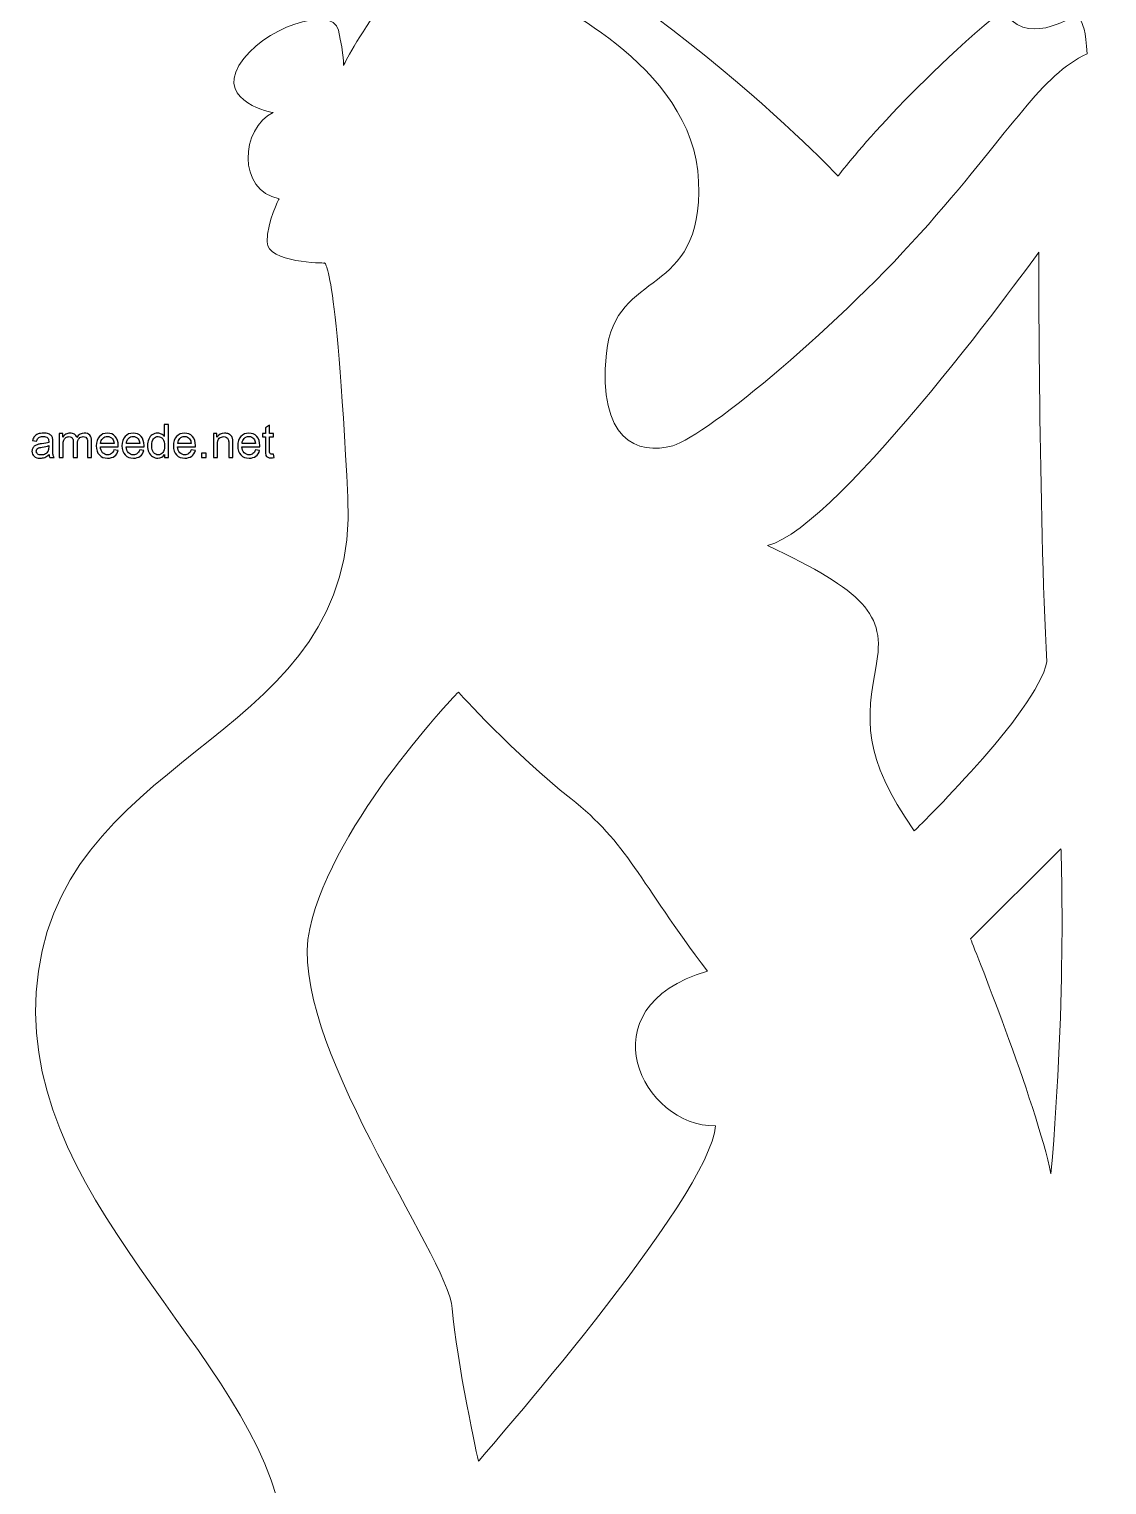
# Model space of a CAD drawing. Header units: millimetres. Extents: x -155 to 313, y -95 to 278.
# Drawn here: x -65.96 to -33.49, y 155.36 to 199.24 of the extents above; entities that cross this region are included whole.
import ezdxf

# ---------------------------------------------------------------- set-up
doc = ezdxf.new("R2010")
doc.units = ezdxf.units.MM
doc.header["$MEASUREMENT"] = 0
doc.layers.add('Layer 1', color=7, linetype='Continuous')

msp = doc.modelspace()

# ---------------------------------------------------------------- linework, layer by layer
at = {"layer": 'Layer 1', "color": 250, "lineweight": 20}
for points, knots in [([(-73.4549, 213.1171), (-73.4549, 213.1171), (-73.4549, 252.0068), (-73.4549, 252.0068), (-73.4549, 252.0068), (-73.4549, 258.2645), (-68.3312, 263.3881), (-62.0684, 263.3881), (-62.0684, 263.3881), (-62.0684, 263.3881), (-60.0864, 263.3881), (-60.0864, 263.3881), (-60.0864, 263.3881), (-59.4734, 271.3571), (-51.3971, 277.6608), (-41.5278, 277.6608), (-41.5278, 277.6608), (-31.6586, 277.6608), (-23.5874, 271.3571), (-22.9693, 263.3881), (-22.9693, 263.3881), (-22.9693, 263.3881), (-20.9873, 263.3881), (-20.9873, 263.3881), (-20.9873, 263.3881), (-14.7245, 263.3881), (-9.6008, 258.2645), (-9.6008, 252.0068), (-9.6008, 252.0068), (-9.6008, 252.0068), (-9.6008, 213.6228), (-9.6008, 213.6228), (-9.6008, 213.6228), (-7.5115, 213.2806), (-5.3762, 212.6778), (-3.2256, 211.7532), (-3.2256, 211.7532), (5.3921, 208.0599), (11.4659, 202.1036), (14.8323, 195.0285), (14.8323, 195.0285), (14.8323, 195.0285), (45.4261, 195.0285), (45.4261, 195.0285), (45.4261, 195.0285), (52.9506, 195.0285), (59.0908, 188.8986), (59.0908, 181.328), (59.0908, 181.328), (66.7124, 179.1519), (72.2907, 172.1024), (72.2907, 163.7401), (72.2907, 163.7401), (72.2907, 155.3777), (66.7124, 148.3282), (59.0908, 146.1521), (59.0908, 146.1521), (59.0908, 138.6122), (52.9506, 132.472), (45.4261, 132.472), (45.4261, 132.472), (45.4261, 132.472), (-4.564, 132.472), (-4.564, 132.472), (-4.564, 132.472), (-4.564, 132.472), (-4.564, -38.7846), (-4.564, -38.7846), (-4.564, -38.7846), (-4.564, -47.7957), (-11.9404, -55.167), (-20.9515, -55.167), (-20.9515, -55.167), (-20.9515, -55.167), (-22.4278, -55.167), (-22.4278, -55.167), (-22.4278, -55.167), (-22.4278, -55.167), (-22.4278, -59.9637), (-22.4278, -59.9637), (-22.4278, -59.9637), (-35.1629, -59.9637), (-47.8928, -59.9637), (-60.6279, -59.9637), (-60.6279, -59.9637), (-60.6279, -59.9637), (-60.6279, -55.167), (-60.6279, -55.167), (-60.6279, -55.167), (-60.6279, -55.167), (-62.1042, -55.167), (-62.1042, -55.167), (-62.1042, -55.167), (-71.1153, -55.167), (-78.4917, -47.7957), (-78.4917, -38.7846), (-78.4917, -38.7846), (-78.4917, -38.7846), (-78.4917, 132.472), (-78.4917, 132.472), (-78.4917, 132.472), (-95.155, 132.472), (-111.8184, 132.472), (-128.4817, 132.472), (-128.4817, 132.472), (-136.0063, 132.472), (-142.1516, 138.6122), (-142.1516, 146.1521), (-142.1516, 146.1521), (-149.7681, 148.3282), (-155.3464, 155.3777), (-155.3464, 163.7401), (-155.3464, 163.7401), (-155.3464, 172.1024), (-149.7681, 179.1519), (-142.1516, 181.328), (-142.1516, 181.328), (-142.1516, 188.8986), (-136.0063, 195.0285), (-128.4817, 195.0285), (-128.4817, 195.0285), (-128.4817, 195.0285), (-98.1128, 195.0285), (-98.1128, 195.0285), (-98.1128, 195.0285), (-92.9891, 206.3179), (-83.3906, 211.7992), (-73.4549, 213.1171)], [0, 0, 0, 0, 0.030303, 0.030303, 0.030303, 0.030303, 0.0606061, 0.0606061, 0.0606061, 0.0606061, 0.0909091, 0.0909091, 0.0909091, 0.0909091, 0.1212121, 0.1212121, 0.1212121, 0.1212121, 0.1515152, 0.1515152, 0.1515152, 0.1515152, 0.1818182, 0.1818182, 0.1818182, 0.1818182, 0.2121212, 0.2121212, 0.2121212, 0.2121212, 0.2424242, 0.2424242, 0.2424242, 0.2424242, 0.2727273, 0.2727273, 0.2727273, 0.2727273, 0.3030303, 0.3030303, 0.3030303, 0.3030303, 0.3333333, 0.3333333, 0.3333333, 0.3333333, 0.3636364, 0.3636364, 0.3636364, 0.3636364, 0.3939394, 0.3939394, 0.3939394, 0.3939394, 0.4242424, 0.4242424, 0.4242424, 0.4242424, 0.4545455, 0.4545455, 0.4545455, 0.4545455, 0.4848485, 0.4848485, 0.4848485, 0.4848485, 0.5151515, 0.5151515, 0.5151515, 0.5151515, 0.5454545, 0.5454545, 0.5454545, 0.5454545, 0.5757576, 0.5757576, 0.5757576, 0.5757576, 0.6060606, 0.6060606, 0.6060606, 0.6060606, 0.6363636, 0.6363636, 0.6363636, 0.6363636, 0.6666667, 0.6666667, 0.6666667, 0.6666667, 0.6969697, 0.6969697, 0.6969697, 0.6969697, 0.7272727, 0.7272727, 0.7272727, 0.7272727, 0.7575758, 0.7575758, 0.7575758, 0.7575758, 0.7878788, 0.7878788, 0.7878788, 0.7878788, 0.8181818, 0.8181818, 0.8181818, 0.8181818, 0.8484848, 0.8484848, 0.8484848, 0.8484848, 0.8787879, 0.8787879, 0.8787879, 0.8787879, 0.9090909, 0.9090909, 0.9090909, 0.9090909, 0.9393939, 0.9393939, 0.9393939, 0.9393939, 1, 1, 1, 1]), ([(-63.6571, 128.0227), (-63.6571, 128.0227), (-62.6559, 130.776), (-62.6559, 130.776), (-62.6559, 130.776), (-62.6559, 130.776), (-58.4211, 140.8854), (-57.2717, 144.8188), (-57.2717, 144.8188), (-61.3839, 143.1229), (-63.0799, 143.3068), (-64.8984, 144.5736), (-64.8984, 144.5736), (-61.3839, 145.8456), (-57.5731, 148.6909), (-58.2985, 154.0189), (-58.2985, 154.0189), (-59.0239, 159.3418), (-66.6506, 164.0619), (-65.6851, 170.8406), (-65.6851, 170.8406), (-64.7145, 177.6194), (-55.9997, 177.8595), (-56.3624, 185.1235), (-56.3624, 185.1235), (-56.7251, 192.3875), (-57.0725, 192.1883), (-57.0725, 192.1883), (-57.0725, 192.1883), (-57.0725, 192.1883), (-58.794, 192.1883), (-58.794, 192.8218), (-58.794, 192.8218), (-58.794, 193.4603), (-58.4313, 194.1244), (-58.4313, 194.1244), (-58.4313, 194.1244), (-59.7135, 194.3696), (-59.5858, 196.2597), (-58.6152, 196.7245), (-58.6152, 196.7245), (-58.6152, 196.7245), (-60.306, 197.0259), (-59.642, 198.1446), (-59.642, 198.1446), (-58.9779, 199.2633), (-56.8273, 199.9938), (-56.6485, 199.2072), (-56.6485, 199.2072), (-56.4646, 198.4205), (-56.4952, 198.1446), (-56.4952, 198.1446), (-56.4952, 198.1446), (-56.4952, 198.1446), (-54.5898, 201.8686), (-52.8683, 201.8379), (-52.8683, 201.8379), (-51.1417, 201.8073), (-50.6615, 200.2646), (-50.6615, 200.2646), (-50.6615, 200.2646), (-50.6615, 200.2646), (-45.9108, 198.2059), (-45.7933, 194.6403), (-45.7933, 194.6403), (-45.6707, 191.0696), (-48.3015, 192.0657), (-48.5722, 189.4656), (-48.5722, 189.4656), (-48.843, 186.8654), (-47.6374, 186.3802), (-46.5749, 186.6815), (-46.5749, 186.6815), (-45.5174, 186.988), (-41.4768, 190.3902), (-38.8715, 193.353), (-38.8715, 193.353), (-36.2714, 196.321), (-35.4847, 197.833), (-34.0901, 198.4971), (-34.0901, 198.4971), (-34.1514, 199.8304), (-34.509, 199.626), (-34.509, 199.626), (-34.509, 199.626), (-34.509, 199.626), (-36.016, 198.635), (-36.6085, 199.8406), (-36.6085, 199.8406), (-39.7961, 197.1894), (-41.5943, 194.8089), (-41.5943, 194.8089), (-41.5943, 194.8089), (-41.5943, 194.8089), (-65.0772, 219.9827), (-85.1734, 199.4064), (-85.1734, 199.4064), (-112.365, 171.2595), (-65.0517, 129.2487), (-63.6571, 128.0227)], [0, 0, 0, 0, 0.0384615, 0.0384615, 0.0384615, 0.0384615, 0.0769231, 0.0769231, 0.0769231, 0.0769231, 0.1153846, 0.1153846, 0.1153846, 0.1153846, 0.1538462, 0.1538462, 0.1538462, 0.1538462, 0.1923077, 0.1923077, 0.1923077, 0.1923077, 0.2307692, 0.2307692, 0.2307692, 0.2307692, 0.2692308, 0.2692308, 0.2692308, 0.2692308, 0.3076923, 0.3076923, 0.3076923, 0.3076923, 0.3461538, 0.3461538, 0.3461538, 0.3461538, 0.3846154, 0.3846154, 0.3846154, 0.3846154, 0.4230769, 0.4230769, 0.4230769, 0.4230769, 0.4615385, 0.4615385, 0.4615385, 0.4615385, 0.5, 0.5, 0.5, 0.5, 0.5384615, 0.5384615, 0.5384615, 0.5384615, 0.5769231, 0.5769231, 0.5769231, 0.5769231, 0.6153846, 0.6153846, 0.6153846, 0.6153846, 0.6538462, 0.6538462, 0.6538462, 0.6538462, 0.6923077, 0.6923077, 0.6923077, 0.6923077, 0.7307692, 0.7307692, 0.7307692, 0.7307692, 0.7692308, 0.7692308, 0.7692308, 0.7692308, 0.8076923, 0.8076923, 0.8076923, 0.8076923, 0.8461538, 0.8461538, 0.8461538, 0.8461538, 0.8846154, 0.8846154, 0.8846154, 0.8846154, 0.9230769, 0.9230769, 0.9230769, 0.9230769, 1, 1, 1, 1]), ([(-39.2955, 175.0754), (-39.2955, 175.0754), (-35.6022, 178.6462), (-35.3008, 180.1633), (-35.3008, 180.1633), (-35.546, 184.582), (-35.546, 192.5101), (-35.546, 192.5101), (-35.546, 192.5101), (-35.546, 192.5101), (-41.533, 184.2142), (-43.7142, 183.6727), (-43.7142, 183.6727), (-40.8076, 182.2782), (-40.1435, 181.6141), (-40.4449, 180.0407), (-40.4449, 180.0407), (-40.7463, 178.4674), (-40.8689, 177.318), (-39.2955, 175.0754)], [0, 0, 0, 0, 0.1666667, 0.1666667, 0.1666667, 0.1666667, 0.3333333, 0.3333333, 0.3333333, 0.3333333, 0.5, 0.5, 0.5, 0.5, 0.6666667, 0.6666667, 0.6666667, 0.6666667, 1, 1, 1, 1]), ([(-52.429, 156.0725), (-52.429, 156.0725), (-45.4102, 164.0619), (-45.2876, 166.1818), (-45.2876, 166.1818), (-47.4637, 166.1205), (-49.2823, 169.7526), (-45.5277, 170.8406), (-45.5277, 170.8406), (-47.5863, 173.5634), (-47.949, 174.7127), (-49.645, 176.046), (-49.645, 176.046), (-51.3409, 177.3793), (-53.0318, 179.254), (-53.0318, 179.254), (-53.0318, 179.254), (-53.0318, 179.254), (-56.7864, 175.3819), (-57.5118, 172.1126), (-57.5118, 172.1126), (-58.2372, 168.8433), (-53.3383, 162.2484), (-53.2157, 160.6751), (-53.2157, 160.6751), (-53.0931, 159.1017), (-52.429, 156.0725), (-52.429, 156.0725)], [0, 0, 0, 0, 0.125, 0.125, 0.125, 0.125, 0.25, 0.25, 0.25, 0.25, 0.375, 0.375, 0.375, 0.375, 0.5, 0.5, 0.5, 0.5, 0.625, 0.625, 0.625, 0.625, 0.75, 0.75, 0.75, 0.75, 1, 1, 1, 1]), ([(-37.5995, 171.8112), (-37.5995, 171.8112), (-35.6022, 166.8459), (-35.1782, 164.7311), (-35.1782, 164.7311), (-34.698, 170.2378), (-34.8768, 174.5339), (-34.8768, 174.5339), (-34.8768, 174.5339), (-34.8768, 174.5339), (-37.5995, 171.8112), (-37.5995, 171.8112)], [0, 0, 0, 0, 0.25, 0.25, 0.25, 0.25, 0.5, 0.5, 0.5, 0.5, 1, 1, 1, 1])]:
    msp.add_open_spline(points, degree=3, knots=knots, dxfattribs=at)
at = {"layer": 'Layer 1', "color": 7}
for points, knots in [([(-65.365, 186.4115), (-65.4105, 186.3727), (-65.4544, 186.3455), (-65.4964, 186.3295), (-65.4964, 186.3295), (-65.5385, 186.3135), (-65.5835, 186.3056), (-65.6318, 186.3056), (-65.6318, 186.3056), (-65.7112, 186.3056), (-65.7723, 186.3248), (-65.815, 186.3636), (-65.815, 186.3636), (-65.8578, 186.4022), (-65.8791, 186.4516), (-65.8791, 186.5118), (-65.8791, 186.5118), (-65.8791, 186.5471), (-65.871, 186.5794), (-65.855, 186.6086), (-65.855, 186.6086), (-65.8387, 186.6379), (-65.8176, 186.6611), (-65.7916, 186.6788), (-65.7916, 186.6788), (-65.7653, 186.6964), (-65.7361, 186.7099), (-65.7033, 186.7189), (-65.7033, 186.7189), (-65.6792, 186.7252), (-65.6427, 186.7313), (-65.5942, 186.7373), (-65.5942, 186.7373), (-65.4953, 186.7489), (-65.4221, 186.7631), (-65.3754, 186.7793), (-65.3754, 186.7793), (-65.375, 186.796), (-65.3747, 186.8067), (-65.3747, 186.8111), (-65.3747, 186.8111), (-65.3747, 186.8608), (-65.3863, 186.8959), (-65.4096, 186.9163), (-65.4096, 186.9163), (-65.4409, 186.944), (-65.4876, 186.9577), (-65.5494, 186.9577), (-65.5494, 186.9577), (-65.6072, 186.9577), (-65.6499, 186.9475), (-65.6773, 186.9273), (-65.6773, 186.9273), (-65.705, 186.9071), (-65.7252, 186.8713), (-65.7384, 186.8197), (-65.7384, 186.8197), (-65.7384, 186.8197), (-65.8582, 186.8365), (-65.8582, 186.8365), (-65.8582, 186.8365), (-65.8473, 186.8878), (-65.8294, 186.9294), (-65.8044, 186.9609), (-65.8044, 186.9609), (-65.7793, 186.9925), (-65.743, 187.0167), (-65.6957, 187.0339), (-65.6957, 187.0339), (-65.6485, 187.0508), (-65.5935, 187.0594), (-65.5313, 187.0594), (-65.5313, 187.0594), (-65.4695, 187.0594), (-65.4191, 187.0522), (-65.3803, 187.0376), (-65.3803, 187.0376), (-65.3417, 187.0229), (-65.3132, 187.0048), (-65.2951, 186.9828), (-65.2951, 186.9828), (-65.277, 186.9607), (-65.2642, 186.9328), (-65.2568, 186.8992), (-65.2568, 186.8992), (-65.2528, 186.8783), (-65.2507, 186.8406), (-65.2507, 186.7865), (-65.2507, 186.7865), (-65.2507, 186.7865), (-65.2507, 186.624), (-65.2507, 186.624), (-65.2507, 186.624), (-65.2507, 186.5104), (-65.2482, 186.4386), (-65.2431, 186.4082), (-65.2431, 186.4082), (-65.2382, 186.3778), (-65.228, 186.3488), (-65.2131, 186.3209), (-65.2131, 186.3209), (-65.2131, 186.3209), (-65.3413, 186.3209), (-65.3413, 186.3209), (-65.3413, 186.3209), (-65.3536, 186.3467), (-65.3615, 186.3769), (-65.365, 186.4115)], [0, 0, 0, 0, 0.0357143, 0.0357143, 0.0357143, 0.0357143, 0.0714286, 0.0714286, 0.0714286, 0.0714286, 0.1071429, 0.1071429, 0.1071429, 0.1071429, 0.1428571, 0.1428571, 0.1428571, 0.1428571, 0.1785714, 0.1785714, 0.1785714, 0.1785714, 0.2142857, 0.2142857, 0.2142857, 0.2142857, 0.25, 0.25, 0.25, 0.25, 0.2857143, 0.2857143, 0.2857143, 0.2857143, 0.3214286, 0.3214286, 0.3214286, 0.3214286, 0.3571429, 0.3571429, 0.3571429, 0.3571429, 0.3928571, 0.3928571, 0.3928571, 0.3928571, 0.4285714, 0.4285714, 0.4285714, 0.4285714, 0.4642857, 0.4642857, 0.4642857, 0.4642857, 0.5, 0.5, 0.5, 0.5, 0.5357143, 0.5357143, 0.5357143, 0.5357143, 0.5714286, 0.5714286, 0.5714286, 0.5714286, 0.6071429, 0.6071429, 0.6071429, 0.6071429, 0.6428571, 0.6428571, 0.6428571, 0.6428571, 0.6785714, 0.6785714, 0.6785714, 0.6785714, 0.7142857, 0.7142857, 0.7142857, 0.7142857, 0.75, 0.75, 0.75, 0.75, 0.7857143, 0.7857143, 0.7857143, 0.7857143, 0.8214286, 0.8214286, 0.8214286, 0.8214286, 0.8571429, 0.8571429, 0.8571429, 0.8571429, 0.8928571, 0.8928571, 0.8928571, 0.8928571, 0.9285714, 0.9285714, 0.9285714, 0.9285714, 1, 1, 1, 1]), ([(-65.0623, 186.3209), (-65.0623, 186.3209), (-65.0623, 187.0441), (-65.0623, 187.0441), (-65.0623, 187.0441), (-65.0623, 187.0441), (-64.9523, 187.0441), (-64.9523, 187.0441), (-64.9523, 187.0441), (-64.9523, 187.0441), (-64.9523, 186.9419), (-64.9523, 186.9419), (-64.9523, 186.9419), (-64.9297, 186.9772), (-64.8995, 187.0058), (-64.8619, 187.0271), (-64.8619, 187.0271), (-64.8243, 187.0487), (-64.7816, 187.0594), (-64.7335, 187.0594), (-64.7335, 187.0594), (-64.6801, 187.0594), (-64.6362, 187.0483), (-64.602, 187.0262), (-64.602, 187.0262), (-64.5679, 187.0039), (-64.5438, 186.973), (-64.5298, 186.9331), (-64.5298, 186.9331), (-64.4722, 187.0174), (-64.3977, 187.0594), (-64.3057, 187.0594), (-64.3057, 187.0594), (-64.2337, 187.0594), (-64.1782, 187.0397), (-64.1397, 187), (-64.1397, 187), (-64.1009, 186.9602), (-64.0814, 186.8992), (-64.0814, 186.8167), (-64.0814, 186.8167), (-64.0814, 186.8167), (-64.0814, 186.3209), (-64.0814, 186.3209), (-64.0814, 186.3209), (-64.0814, 186.3209), (-64.204, 186.3209), (-64.204, 186.3209), (-64.204, 186.3209), (-64.204, 186.3209), (-64.204, 186.7761), (-64.204, 186.7761), (-64.204, 186.7761), (-64.204, 186.8248), (-64.2082, 186.8601), (-64.2161, 186.8817), (-64.2161, 186.8817), (-64.224, 186.9033), (-64.2384, 186.9205), (-64.2595, 186.9338), (-64.2595, 186.9338), (-64.2804, 186.947), (-64.305, 186.9535), (-64.3331, 186.9535), (-64.3331, 186.9535), (-64.3842, 186.9535), (-64.4265, 186.9366), (-64.4602, 186.9029), (-64.4602, 186.9029), (-64.4938, 186.869), (-64.5105, 186.8149), (-64.5105, 186.7405), (-64.5105, 186.7405), (-64.5105, 186.7405), (-64.5105, 186.3209), (-64.5105, 186.3209), (-64.5105, 186.3209), (-64.5105, 186.3209), (-64.6332, 186.3209), (-64.6332, 186.3209), (-64.6332, 186.3209), (-64.6332, 186.3209), (-64.6332, 186.7902), (-64.6332, 186.7902), (-64.6332, 186.7902), (-64.6332, 186.8446), (-64.6432, 186.8855), (-64.6631, 186.9126), (-64.6631, 186.9126), (-64.6831, 186.9398), (-64.7158, 186.9535), (-64.7611, 186.9535), (-64.7611, 186.9535), (-64.7955, 186.9535), (-64.8273, 186.9444), (-64.8566, 186.9263), (-64.8566, 186.9263), (-64.8858, 186.9082), (-64.907, 186.8817), (-64.9202, 186.8467), (-64.9202, 186.8467), (-64.9332, 186.8118), (-64.9397, 186.7614), (-64.9397, 186.6957), (-64.9397, 186.6957), (-64.9397, 186.6957), (-64.9397, 186.3209), (-64.9397, 186.3209), (-64.9397, 186.3209), (-64.9397, 186.3209), (-65.0623, 186.3209), (-65.0623, 186.3209)], [0, 0, 0, 0, 0.0344828, 0.0344828, 0.0344828, 0.0344828, 0.0689655, 0.0689655, 0.0689655, 0.0689655, 0.1034483, 0.1034483, 0.1034483, 0.1034483, 0.137931, 0.137931, 0.137931, 0.137931, 0.1724138, 0.1724138, 0.1724138, 0.1724138, 0.2068966, 0.2068966, 0.2068966, 0.2068966, 0.2413793, 0.2413793, 0.2413793, 0.2413793, 0.2758621, 0.2758621, 0.2758621, 0.2758621, 0.3103448, 0.3103448, 0.3103448, 0.3103448, 0.3448276, 0.3448276, 0.3448276, 0.3448276, 0.3793103, 0.3793103, 0.3793103, 0.3793103, 0.4137931, 0.4137931, 0.4137931, 0.4137931, 0.4482759, 0.4482759, 0.4482759, 0.4482759, 0.4827586, 0.4827586, 0.4827586, 0.4827586, 0.5172414, 0.5172414, 0.5172414, 0.5172414, 0.5517241, 0.5517241, 0.5517241, 0.5517241, 0.5862069, 0.5862069, 0.5862069, 0.5862069, 0.6206897, 0.6206897, 0.6206897, 0.6206897, 0.6551724, 0.6551724, 0.6551724, 0.6551724, 0.6896552, 0.6896552, 0.6896552, 0.6896552, 0.7241379, 0.7241379, 0.7241379, 0.7241379, 0.7586207, 0.7586207, 0.7586207, 0.7586207, 0.7931034, 0.7931034, 0.7931034, 0.7931034, 0.8275862, 0.8275862, 0.8275862, 0.8275862, 0.862069, 0.862069, 0.862069, 0.862069, 0.8965517, 0.8965517, 0.8965517, 0.8965517, 0.9310345, 0.9310345, 0.9310345, 0.9310345, 1, 1, 1, 1]), ([(-63.4084, 186.555), (-63.4084, 186.555), (-63.2816, 186.5383), (-63.2816, 186.5383), (-63.2816, 186.5383), (-63.3013, 186.4647), (-63.3382, 186.4073), (-63.3921, 186.3666), (-63.3921, 186.3666), (-63.446, 186.326), (-63.5147, 186.3056), (-63.5986, 186.3056), (-63.5986, 186.3056), (-63.704, 186.3056), (-63.7876, 186.3381), (-63.8494, 186.4031), (-63.8494, 186.4031), (-63.9112, 186.4679), (-63.942, 186.5592), (-63.942, 186.6764), (-63.942, 186.6764), (-63.942, 186.7977), (-63.9109, 186.892), (-63.8485, 186.9588), (-63.8485, 186.9588), (-63.786, 187.026), (-63.7049, 187.0594), (-63.6053, 187.0594), (-63.6053, 187.0594), (-63.5089, 187.0594), (-63.4302, 187.0267), (-63.3691, 186.9609), (-63.3691, 186.9609), (-63.308, 186.8952), (-63.2774, 186.8028), (-63.2774, 186.6836), (-63.2774, 186.6836), (-63.2774, 186.6764), (-63.2776, 186.6655), (-63.2781, 186.6511), (-63.2781, 186.6511), (-63.2781, 186.6511), (-63.8166, 186.6511), (-63.8166, 186.6511), (-63.8166, 186.6511), (-63.812, 186.5719), (-63.7897, 186.5111), (-63.7493, 186.4691), (-63.7493, 186.4691), (-63.7091, 186.427), (-63.6587, 186.4059), (-63.5986, 186.4059), (-63.5986, 186.4059), (-63.5538, 186.4059), (-63.5154, 186.4177), (-63.4838, 186.4414), (-63.4838, 186.4414), (-63.452, 186.4651), (-63.427, 186.503), (-63.4084, 186.555)], [0, 0, 0, 0, 0.0625, 0.0625, 0.0625, 0.0625, 0.125, 0.125, 0.125, 0.125, 0.1875, 0.1875, 0.1875, 0.1875, 0.25, 0.25, 0.25, 0.25, 0.3125, 0.3125, 0.3125, 0.3125, 0.375, 0.375, 0.375, 0.375, 0.4375, 0.4375, 0.4375, 0.4375, 0.5, 0.5, 0.5, 0.5, 0.5625, 0.5625, 0.5625, 0.5625, 0.625, 0.625, 0.625, 0.625, 0.6875, 0.6875, 0.6875, 0.6875, 0.75, 0.75, 0.75, 0.75, 0.8125, 0.8125, 0.8125, 0.8125, 0.875, 0.875, 0.875, 0.875, 1, 1, 1, 1]), ([(-63.8097, 186.7515), (-63.8097, 186.7515), (-63.407, 186.7515), (-63.407, 186.7515), (-63.407, 186.7515), (-63.4123, 186.8123), (-63.4279, 186.8578), (-63.4532, 186.8882), (-63.4532, 186.8882), (-63.492, 186.9354), (-63.5426, 186.9591), (-63.6046, 186.9591), (-63.6046, 186.9591), (-63.6608, 186.9591), (-63.708, 186.9403), (-63.7463, 186.9026), (-63.7463, 186.9026), (-63.7844, 186.865), (-63.8055, 186.8146), (-63.8097, 186.7515)], [0, 0, 0, 0, 0.1666667, 0.1666667, 0.1666667, 0.1666667, 0.3333333, 0.3333333, 0.3333333, 0.3333333, 0.5, 0.5, 0.5, 0.5, 0.6666667, 0.6666667, 0.6666667, 0.6666667, 1, 1, 1, 1]), ([(-62.6334, 186.555), (-62.6334, 186.555), (-62.5066, 186.5383), (-62.5066, 186.5383), (-62.5066, 186.5383), (-62.5263, 186.4647), (-62.5632, 186.4073), (-62.6171, 186.3666), (-62.6171, 186.3666), (-62.671, 186.326), (-62.7397, 186.3056), (-62.8236, 186.3056), (-62.8236, 186.3056), (-62.929, 186.3056), (-63.0126, 186.3381), (-63.0744, 186.4031), (-63.0744, 186.4031), (-63.1362, 186.4679), (-63.167, 186.5592), (-63.167, 186.6764), (-63.167, 186.6764), (-63.167, 186.7977), (-63.1359, 186.892), (-63.0735, 186.9588), (-63.0735, 186.9588), (-63.011, 187.026), (-62.9299, 187.0594), (-62.8303, 187.0594), (-62.8303, 187.0594), (-62.7339, 187.0594), (-62.6552, 187.0267), (-62.5941, 186.9609), (-62.5941, 186.9609), (-62.533, 186.8952), (-62.5024, 186.8028), (-62.5024, 186.6836), (-62.5024, 186.6836), (-62.5024, 186.6764), (-62.5026, 186.6655), (-62.5031, 186.6511), (-62.5031, 186.6511), (-62.5031, 186.6511), (-63.0416, 186.6511), (-63.0416, 186.6511), (-63.0416, 186.6511), (-63.037, 186.5719), (-63.0147, 186.5111), (-62.9743, 186.4691), (-62.9743, 186.4691), (-62.9341, 186.427), (-62.8837, 186.4059), (-62.8236, 186.4059), (-62.8236, 186.4059), (-62.7788, 186.4059), (-62.7404, 186.4177), (-62.7088, 186.4414), (-62.7088, 186.4414), (-62.677, 186.4651), (-62.652, 186.503), (-62.6334, 186.555)], [0, 0, 0, 0, 0.0625, 0.0625, 0.0625, 0.0625, 0.125, 0.125, 0.125, 0.125, 0.1875, 0.1875, 0.1875, 0.1875, 0.25, 0.25, 0.25, 0.25, 0.3125, 0.3125, 0.3125, 0.3125, 0.375, 0.375, 0.375, 0.375, 0.4375, 0.4375, 0.4375, 0.4375, 0.5, 0.5, 0.5, 0.5, 0.5625, 0.5625, 0.5625, 0.5625, 0.625, 0.625, 0.625, 0.625, 0.6875, 0.6875, 0.6875, 0.6875, 0.75, 0.75, 0.75, 0.75, 0.8125, 0.8125, 0.8125, 0.8125, 0.875, 0.875, 0.875, 0.875, 1, 1, 1, 1]), ([(-63.0347, 186.7515), (-63.0347, 186.7515), (-62.632, 186.7515), (-62.632, 186.7515), (-62.632, 186.7515), (-62.6373, 186.8123), (-62.6529, 186.8578), (-62.6782, 186.8882), (-62.6782, 186.8882), (-62.717, 186.9354), (-62.7676, 186.9591), (-62.8296, 186.9591), (-62.8296, 186.9591), (-62.8858, 186.9591), (-62.933, 186.9403), (-62.9713, 186.9026), (-62.9713, 186.9026), (-63.0094, 186.865), (-63.0305, 186.8146), (-63.0347, 186.7515)], [0, 0, 0, 0, 0.1666667, 0.1666667, 0.1666667, 0.1666667, 0.3333333, 0.3333333, 0.3333333, 0.3333333, 0.5, 0.5, 0.5, 0.5, 0.6666667, 0.6666667, 0.6666667, 0.6666667, 1, 1, 1, 1]), ([(-61.8848, 186.3209), (-61.8848, 186.3209), (-61.8848, 186.4126), (-61.8848, 186.4126), (-61.8848, 186.4126), (-61.9306, 186.3413), (-61.9979, 186.3056), (-62.0869, 186.3056), (-62.0869, 186.3056), (-62.1445, 186.3056), (-62.1974, 186.3214), (-62.2455, 186.3532), (-62.2455, 186.3532), (-62.2938, 186.3848), (-62.3312, 186.4291), (-62.3579, 186.4858), (-62.3579, 186.4858), (-62.3844, 186.5427), (-62.3976, 186.6079), (-62.3976, 186.6818), (-62.3976, 186.6818), (-62.3976, 186.7538), (-62.3855, 186.819), (-62.3616, 186.8778), (-62.3616, 186.8778), (-62.3375, 186.9363), (-62.3015, 186.9814), (-62.2534, 187.0125), (-62.2534, 187.0125), (-62.2056, 187.0438), (-62.1517, 187.0594), (-62.0925, 187.0594), (-62.0925, 187.0594), (-62.0488, 187.0594), (-62.01, 187.0501), (-61.9761, 187.0318), (-61.9761, 187.0318), (-61.9422, 187.0134), (-61.9146, 186.9893), (-61.8932, 186.9598), (-61.8932, 186.9598), (-61.8932, 186.9598), (-61.8932, 187.3186), (-61.8932, 187.3186), (-61.8932, 187.3186), (-61.8932, 187.3186), (-61.7706, 187.3186), (-61.7706, 187.3186), (-61.7706, 187.3186), (-61.7706, 187.3186), (-61.7706, 186.3209), (-61.7706, 186.3209), (-61.7706, 186.3209), (-61.7706, 186.3209), (-61.8848, 186.3209), (-61.8848, 186.3209)], [0, 0, 0, 0, 0.0666667, 0.0666667, 0.0666667, 0.0666667, 0.1333333, 0.1333333, 0.1333333, 0.1333333, 0.2, 0.2, 0.2, 0.2, 0.2666667, 0.2666667, 0.2666667, 0.2666667, 0.3333333, 0.3333333, 0.3333333, 0.3333333, 0.4, 0.4, 0.4, 0.4, 0.4666667, 0.4666667, 0.4666667, 0.4666667, 0.5333333, 0.5333333, 0.5333333, 0.5333333, 0.6, 0.6, 0.6, 0.6, 0.6666667, 0.6666667, 0.6666667, 0.6666667, 0.7333333, 0.7333333, 0.7333333, 0.7333333, 0.8, 0.8, 0.8, 0.8, 0.8666667, 0.8666667, 0.8666667, 0.8666667, 1, 1, 1, 1]), ([(-62.2722, 186.6816), (-62.2722, 186.5891), (-62.2527, 186.5202), (-62.2135, 186.4744), (-62.2135, 186.4744), (-62.1744, 186.4287), (-62.1282, 186.4059), (-62.075, 186.4059), (-62.075, 186.4059), (-62.0214, 186.4059), (-61.9759, 186.4277), (-61.9383, 186.4714), (-61.9383, 186.4714), (-61.9009, 186.515), (-61.8821, 186.5817), (-61.8821, 186.6713), (-61.8821, 186.6713), (-61.8821, 186.7698), (-61.9011, 186.8423), (-61.9394, 186.8885), (-61.9394, 186.8885), (-61.9775, 186.9347), (-62.0247, 186.9577), (-62.0806, 186.9577), (-62.0806, 186.9577), (-62.1352, 186.9577), (-62.1807, 186.9356), (-62.2174, 186.8913), (-62.2174, 186.8913), (-62.2539, 186.8469), (-62.2722, 186.777), (-62.2722, 186.6816)], [0, 0, 0, 0, 0.1111111, 0.1111111, 0.1111111, 0.1111111, 0.2222222, 0.2222222, 0.2222222, 0.2222222, 0.3333333, 0.3333333, 0.3333333, 0.3333333, 0.4444444, 0.4444444, 0.4444444, 0.4444444, 0.5555556, 0.5555556, 0.5555556, 0.5555556, 0.6666667, 0.6666667, 0.6666667, 0.6666667, 0.7777778, 0.7777778, 0.7777778, 0.7777778, 1, 1, 1, 1]), ([(-61.0834, 186.555), (-61.0834, 186.555), (-60.9566, 186.5383), (-60.9566, 186.5383), (-60.9566, 186.5383), (-60.9763, 186.4647), (-61.0132, 186.4073), (-61.0671, 186.3666), (-61.0671, 186.3666), (-61.121, 186.326), (-61.1897, 186.3056), (-61.2736, 186.3056), (-61.2736, 186.3056), (-61.379, 186.3056), (-61.4626, 186.3381), (-61.5244, 186.4031), (-61.5244, 186.4031), (-61.5862, 186.4679), (-61.617, 186.5592), (-61.617, 186.6764), (-61.617, 186.6764), (-61.617, 186.7977), (-61.5859, 186.892), (-61.5235, 186.9588), (-61.5235, 186.9588), (-61.461, 187.026), (-61.3799, 187.0594), (-61.2803, 187.0594), (-61.2803, 187.0594), (-61.1839, 187.0594), (-61.1052, 187.0267), (-61.0441, 186.9609), (-61.0441, 186.9609), (-60.983, 186.8952), (-60.9524, 186.8028), (-60.9524, 186.6836), (-60.9524, 186.6836), (-60.9524, 186.6764), (-60.9526, 186.6655), (-60.9531, 186.6511), (-60.9531, 186.6511), (-60.9531, 186.6511), (-61.4916, 186.6511), (-61.4916, 186.6511), (-61.4916, 186.6511), (-61.487, 186.5719), (-61.4647, 186.5111), (-61.4243, 186.4691), (-61.4243, 186.4691), (-61.3841, 186.427), (-61.3337, 186.4059), (-61.2736, 186.4059), (-61.2736, 186.4059), (-61.2288, 186.4059), (-61.1904, 186.4177), (-61.1588, 186.4414), (-61.1588, 186.4414), (-61.127, 186.4651), (-61.102, 186.503), (-61.0834, 186.555)], [0, 0, 0, 0, 0.0625, 0.0625, 0.0625, 0.0625, 0.125, 0.125, 0.125, 0.125, 0.1875, 0.1875, 0.1875, 0.1875, 0.25, 0.25, 0.25, 0.25, 0.3125, 0.3125, 0.3125, 0.3125, 0.375, 0.375, 0.375, 0.375, 0.4375, 0.4375, 0.4375, 0.4375, 0.5, 0.5, 0.5, 0.5, 0.5625, 0.5625, 0.5625, 0.5625, 0.625, 0.625, 0.625, 0.625, 0.6875, 0.6875, 0.6875, 0.6875, 0.75, 0.75, 0.75, 0.75, 0.8125, 0.8125, 0.8125, 0.8125, 0.875, 0.875, 0.875, 0.875, 1, 1, 1, 1]), ([(-61.4847, 186.7515), (-61.4847, 186.7515), (-61.082, 186.7515), (-61.082, 186.7515), (-61.082, 186.7515), (-61.0873, 186.8123), (-61.1029, 186.8578), (-61.1282, 186.8882), (-61.1282, 186.8882), (-61.167, 186.9354), (-61.2176, 186.9591), (-61.2796, 186.9591), (-61.2796, 186.9591), (-61.3358, 186.9591), (-61.383, 186.9403), (-61.4213, 186.9026), (-61.4213, 186.9026), (-61.4594, 186.865), (-61.4805, 186.8146), (-61.4847, 186.7515)], [0, 0, 0, 0, 0.1666667, 0.1666667, 0.1666667, 0.1666667, 0.3333333, 0.3333333, 0.3333333, 0.3333333, 0.5, 0.5, 0.5, 0.5, 0.6666667, 0.6666667, 0.6666667, 0.6666667, 1, 1, 1, 1]), ([(-60.4145, 186.3209), (-60.4145, 186.3209), (-60.4145, 187.0441), (-60.4145, 187.0441), (-60.4145, 187.0441), (-60.4145, 187.0441), (-60.3045, 187.0441), (-60.3045, 187.0441), (-60.3045, 187.0441), (-60.3045, 187.0441), (-60.3045, 186.9414), (-60.3045, 186.9414), (-60.3045, 186.9414), (-60.2515, 187.0202), (-60.1749, 187.0594), (-60.0748, 187.0594), (-60.0748, 187.0594), (-60.0311, 187.0594), (-59.9912, 187.0515), (-59.9547, 187.0359), (-59.9547, 187.0359), (-59.9183, 187.0204), (-59.8908, 186.9997), (-59.8727, 186.9744), (-59.8727, 186.9744), (-59.8546, 186.9491), (-59.8418, 186.9189), (-59.8346, 186.8841), (-59.8346, 186.8841), (-59.8302, 186.8613), (-59.8279, 186.8216), (-59.8279, 186.7649), (-59.8279, 186.7649), (-59.8279, 186.7649), (-59.8279, 186.3209), (-59.8279, 186.3209), (-59.8279, 186.3209), (-59.8279, 186.3209), (-59.9505, 186.3209), (-59.9505, 186.3209), (-59.9505, 186.3209), (-59.9505, 186.3209), (-59.9505, 186.7603), (-59.9505, 186.7603), (-59.9505, 186.7603), (-59.9505, 186.8102), (-59.9552, 186.8476), (-59.9647, 186.8722), (-59.9647, 186.8722), (-59.9742, 186.8968), (-59.9912, 186.9166), (-60.0153, 186.9314), (-60.0153, 186.9314), (-60.0395, 186.9461), (-60.068, 186.9535), (-60.1006, 186.9535), (-60.1006, 186.9535), (-60.1526, 186.9535), (-60.1974, 186.937), (-60.2353, 186.9038), (-60.2353, 186.9038), (-60.2731, 186.8708), (-60.2919, 186.8079), (-60.2919, 186.7155), (-60.2919, 186.7155), (-60.2919, 186.7155), (-60.2919, 186.3209), (-60.2919, 186.3209), (-60.2919, 186.3209), (-60.2919, 186.3209), (-60.4145, 186.3209), (-60.4145, 186.3209)], [0, 0, 0, 0, 0.0526316, 0.0526316, 0.0526316, 0.0526316, 0.1052632, 0.1052632, 0.1052632, 0.1052632, 0.1578947, 0.1578947, 0.1578947, 0.1578947, 0.2105263, 0.2105263, 0.2105263, 0.2105263, 0.2631579, 0.2631579, 0.2631579, 0.2631579, 0.3157895, 0.3157895, 0.3157895, 0.3157895, 0.3684211, 0.3684211, 0.3684211, 0.3684211, 0.4210526, 0.4210526, 0.4210526, 0.4210526, 0.4736842, 0.4736842, 0.4736842, 0.4736842, 0.5263158, 0.5263158, 0.5263158, 0.5263158, 0.5789474, 0.5789474, 0.5789474, 0.5789474, 0.6315789, 0.6315789, 0.6315789, 0.6315789, 0.6842105, 0.6842105, 0.6842105, 0.6842105, 0.7368421, 0.7368421, 0.7368421, 0.7368421, 0.7894737, 0.7894737, 0.7894737, 0.7894737, 0.8421053, 0.8421053, 0.8421053, 0.8421053, 0.8947368, 0.8947368, 0.8947368, 0.8947368, 1, 1, 1, 1]), ([(-59.1463, 186.555), (-59.1463, 186.555), (-59.0195, 186.5383), (-59.0195, 186.5383), (-59.0195, 186.5383), (-59.0392, 186.4647), (-59.0761, 186.4073), (-59.13, 186.3666), (-59.13, 186.3666), (-59.1839, 186.326), (-59.2526, 186.3056), (-59.3365, 186.3056), (-59.3365, 186.3056), (-59.4419, 186.3056), (-59.5255, 186.3381), (-59.5873, 186.4031), (-59.5873, 186.4031), (-59.6491, 186.4679), (-59.6799, 186.5592), (-59.6799, 186.6764), (-59.6799, 186.6764), (-59.6799, 186.7977), (-59.6488, 186.892), (-59.5864, 186.9588), (-59.5864, 186.9588), (-59.5239, 187.026), (-59.4428, 187.0594), (-59.3432, 187.0594), (-59.3432, 187.0594), (-59.2468, 187.0594), (-59.1681, 187.0267), (-59.107, 186.9609), (-59.107, 186.9609), (-59.0459, 186.8952), (-59.0153, 186.8028), (-59.0153, 186.6836), (-59.0153, 186.6836), (-59.0153, 186.6764), (-59.0155, 186.6655), (-59.016, 186.6511), (-59.016, 186.6511), (-59.016, 186.6511), (-59.5545, 186.6511), (-59.5545, 186.6511), (-59.5545, 186.6511), (-59.5499, 186.5719), (-59.5276, 186.5111), (-59.4872, 186.4691), (-59.4872, 186.4691), (-59.447, 186.427), (-59.3966, 186.4059), (-59.3365, 186.4059), (-59.3365, 186.4059), (-59.2917, 186.4059), (-59.2533, 186.4177), (-59.2217, 186.4414), (-59.2217, 186.4414), (-59.1899, 186.4651), (-59.1649, 186.503), (-59.1463, 186.555)], [0, 0, 0, 0, 0.0625, 0.0625, 0.0625, 0.0625, 0.125, 0.125, 0.125, 0.125, 0.1875, 0.1875, 0.1875, 0.1875, 0.25, 0.25, 0.25, 0.25, 0.3125, 0.3125, 0.3125, 0.3125, 0.375, 0.375, 0.375, 0.375, 0.4375, 0.4375, 0.4375, 0.4375, 0.5, 0.5, 0.5, 0.5, 0.5625, 0.5625, 0.5625, 0.5625, 0.625, 0.625, 0.625, 0.625, 0.6875, 0.6875, 0.6875, 0.6875, 0.75, 0.75, 0.75, 0.75, 0.8125, 0.8125, 0.8125, 0.8125, 0.875, 0.875, 0.875, 0.875, 1, 1, 1, 1]), ([(-59.5476, 186.7515), (-59.5476, 186.7515), (-59.1449, 186.7515), (-59.1449, 186.7515), (-59.1449, 186.7515), (-59.1502, 186.8123), (-59.1658, 186.8578), (-59.1911, 186.8882), (-59.1911, 186.8882), (-59.2299, 186.9354), (-59.2805, 186.9591), (-59.3425, 186.9591), (-59.3425, 186.9591), (-59.3987, 186.9591), (-59.4459, 186.9403), (-59.4842, 186.9026), (-59.4842, 186.9026), (-59.5223, 186.865), (-59.5434, 186.8146), (-59.5476, 186.7515)], [0, 0, 0, 0, 0.1666667, 0.1666667, 0.1666667, 0.1666667, 0.3333333, 0.3333333, 0.3333333, 0.3333333, 0.5, 0.5, 0.5, 0.5, 0.6666667, 0.6666667, 0.6666667, 0.6666667, 1, 1, 1, 1]), ([(-58.5984, 186.4303), (-58.5984, 186.4303), (-58.5817, 186.3221), (-58.5817, 186.3221), (-58.5817, 186.3221), (-58.616, 186.3149), (-58.6469, 186.3111), (-58.6739, 186.3111), (-58.6739, 186.3111), (-58.7182, 186.3111), (-58.7526, 186.3181), (-58.7772, 186.3323), (-58.7772, 186.3323), (-58.8016, 186.3464), (-58.8188, 186.3648), (-58.8288, 186.3878), (-58.8288, 186.3878), (-58.8388, 186.4108), (-58.8436, 186.4591), (-58.8436, 186.5327), (-58.8436, 186.5327), (-58.8436, 186.5327), (-58.8436, 186.9493), (-58.8436, 186.9493), (-58.8436, 186.9493), (-58.8436, 186.9493), (-58.9342, 186.9493), (-58.9342, 186.9493), (-58.9342, 186.9493), (-58.9342, 186.9493), (-58.9342, 187.0441), (-58.9342, 187.0441), (-58.9342, 187.0441), (-58.9342, 187.0441), (-58.8436, 187.0441), (-58.8436, 187.0441), (-58.8436, 187.0441), (-58.8436, 187.0441), (-58.8436, 187.2229), (-58.8436, 187.2229), (-58.8436, 187.2229), (-58.8436, 187.2229), (-58.721, 187.2965), (-58.721, 187.2965), (-58.721, 187.2965), (-58.721, 187.2965), (-58.721, 187.0441), (-58.721, 187.0441), (-58.721, 187.0441), (-58.721, 187.0441), (-58.5984, 187.0441), (-58.5984, 187.0441), (-58.5984, 187.0441), (-58.5984, 187.0441), (-58.5984, 186.9493), (-58.5984, 186.9493), (-58.5984, 186.9493), (-58.5984, 186.9493), (-58.721, 186.9493), (-58.721, 186.9493), (-58.721, 186.9493), (-58.721, 186.9493), (-58.721, 186.5257), (-58.721, 186.5257), (-58.721, 186.5257), (-58.721, 186.4907), (-58.7189, 186.4681), (-58.7145, 186.4581), (-58.7145, 186.4581), (-58.7103, 186.4482), (-58.7034, 186.4403), (-58.6936, 186.4342), (-58.6936, 186.4342), (-58.6839, 186.4284), (-58.6699, 186.4254), (-58.6518, 186.4254), (-58.6518, 186.4254), (-58.6383, 186.4254), (-58.6205, 186.427), (-58.5984, 186.4303)], [0, 0, 0, 0, 0.047619, 0.047619, 0.047619, 0.047619, 0.0952381, 0.0952381, 0.0952381, 0.0952381, 0.1428571, 0.1428571, 0.1428571, 0.1428571, 0.1904762, 0.1904762, 0.1904762, 0.1904762, 0.2380952, 0.2380952, 0.2380952, 0.2380952, 0.2857143, 0.2857143, 0.2857143, 0.2857143, 0.3333333, 0.3333333, 0.3333333, 0.3333333, 0.3809524, 0.3809524, 0.3809524, 0.3809524, 0.4285714, 0.4285714, 0.4285714, 0.4285714, 0.4761905, 0.4761905, 0.4761905, 0.4761905, 0.5238095, 0.5238095, 0.5238095, 0.5238095, 0.5714286, 0.5714286, 0.5714286, 0.5714286, 0.6190476, 0.6190476, 0.6190476, 0.6190476, 0.6666667, 0.6666667, 0.6666667, 0.6666667, 0.7142857, 0.7142857, 0.7142857, 0.7142857, 0.7619048, 0.7619048, 0.7619048, 0.7619048, 0.8095238, 0.8095238, 0.8095238, 0.8095238, 0.8571429, 0.8571429, 0.8571429, 0.8571429, 0.9047619, 0.9047619, 0.9047619, 0.9047619, 1, 1, 1, 1]), ([(-65.3747, 186.6832), (-65.4193, 186.6651), (-65.4862, 186.6497), (-65.5754, 186.6372), (-65.5754, 186.6372), (-65.626, 186.63), (-65.6618, 186.6219), (-65.6827, 186.6128), (-65.6827, 186.6128), (-65.7036, 186.6038), (-65.7196, 186.5905), (-65.731, 186.5733), (-65.731, 186.5733), (-65.7424, 186.5559), (-65.7482, 186.5366), (-65.7482, 186.5153), (-65.7482, 186.5153), (-65.7482, 186.483), (-65.7358, 186.4558), (-65.711, 186.4342), (-65.711, 186.4342), (-65.6862, 186.4126), (-65.6499, 186.4017), (-65.6023, 186.4017), (-65.6023, 186.4017), (-65.5552, 186.4017), (-65.5131, 186.4119), (-65.4762, 186.4326), (-65.4762, 186.4326), (-65.4395, 186.453), (-65.4123, 186.4811), (-65.3952, 186.5167), (-65.3952, 186.5167), (-65.3819, 186.5443), (-65.3754, 186.5849), (-65.3754, 186.6386), (-65.3754, 186.6386), (-65.3754, 186.6386), (-65.3747, 186.6832), (-65.3747, 186.6832)], [0, 0, 0, 0, 0.0909091, 0.0909091, 0.0909091, 0.0909091, 0.1818182, 0.1818182, 0.1818182, 0.1818182, 0.2727273, 0.2727273, 0.2727273, 0.2727273, 0.3636364, 0.3636364, 0.3636364, 0.3636364, 0.4545455, 0.4545455, 0.4545455, 0.4545455, 0.5454545, 0.5454545, 0.5454545, 0.5454545, 0.6363636, 0.6363636, 0.6363636, 0.6363636, 0.7272727, 0.7272727, 0.7272727, 0.7272727, 0.8181818, 0.8181818, 0.8181818, 0.8181818, 1, 1, 1, 1]), ([(-60.7668, 186.3209), (-60.7668, 186.3209), (-60.7668, 186.4602), (-60.7668, 186.4602), (-60.7668, 186.4602), (-60.7668, 186.4602), (-60.6275, 186.4602), (-60.6275, 186.4602), (-60.6275, 186.4602), (-60.6275, 186.4602), (-60.6275, 186.3209), (-60.6275, 186.3209), (-60.6275, 186.3209), (-60.6275, 186.3209), (-60.7668, 186.3209), (-60.7668, 186.3209)], [0, 0, 0, 0, 0.2, 0.2, 0.2, 0.2, 0.4, 0.4, 0.4, 0.4, 0.6, 0.6, 0.6, 0.6, 1, 1, 1, 1])]:
    msp.add_open_spline(points, degree=3, knots=knots, dxfattribs=at)

doc.saveas('drawing.dxf')
